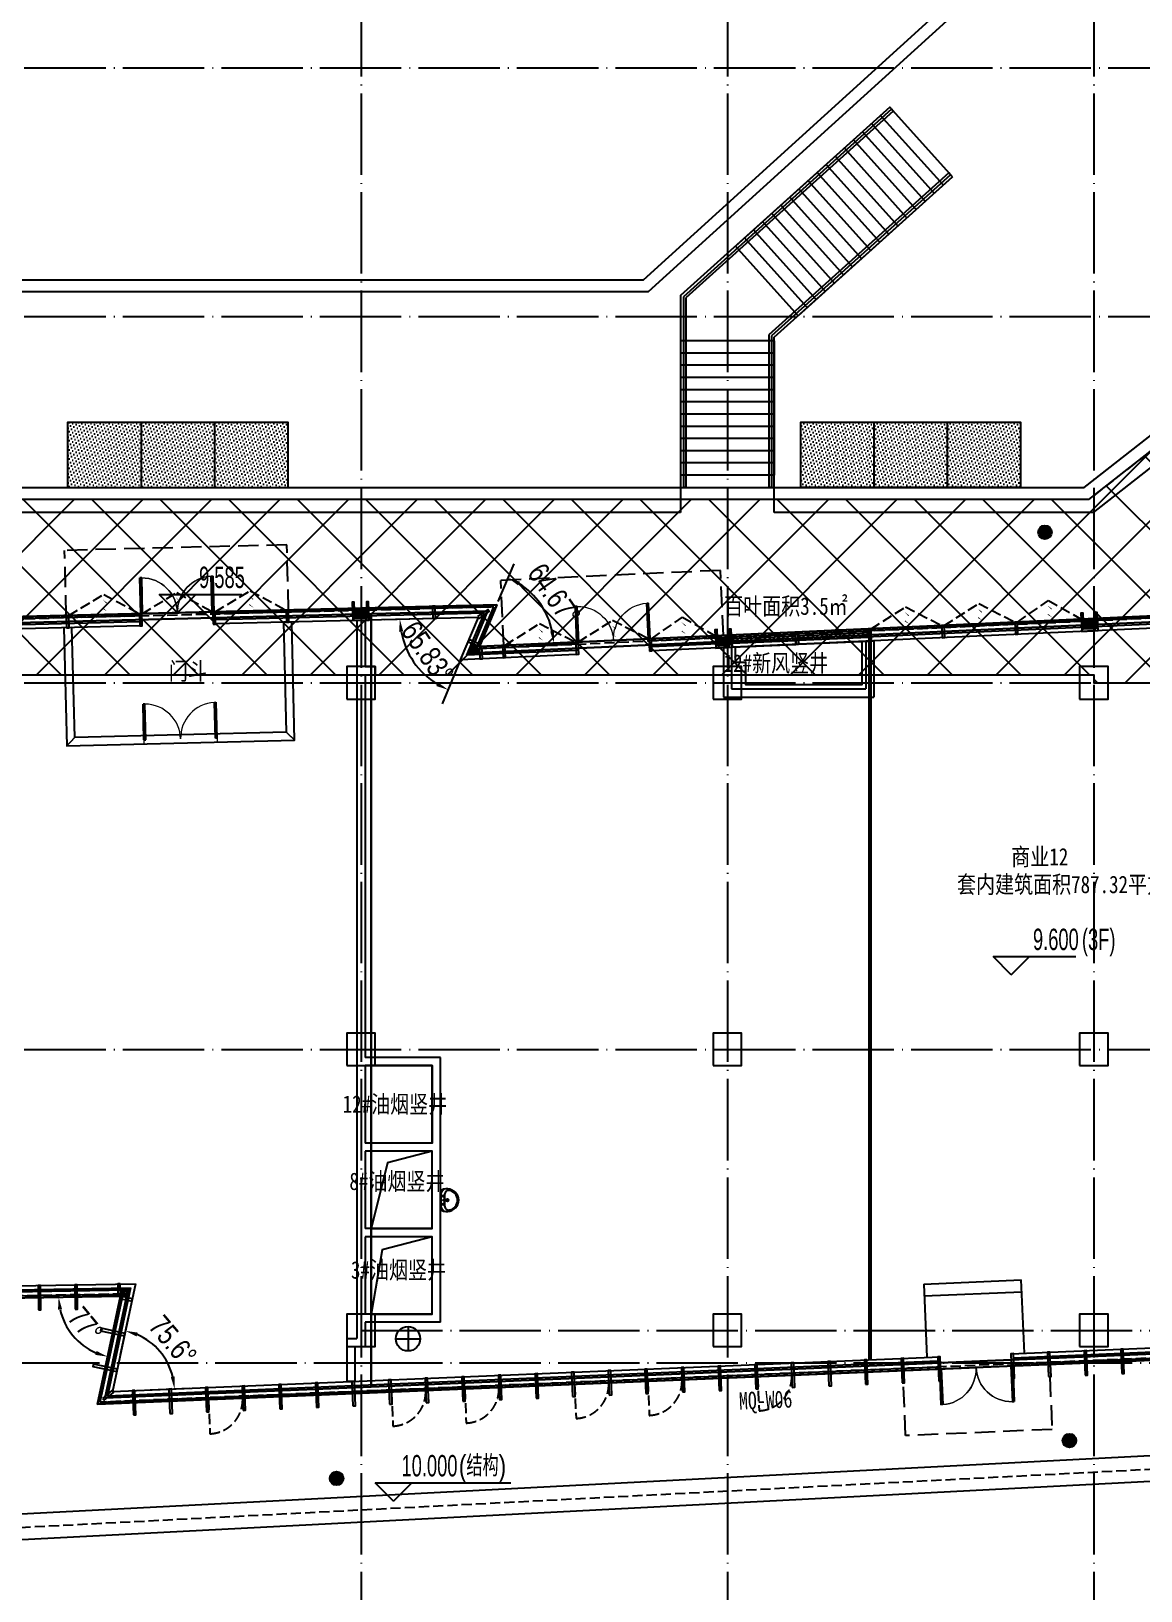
# Model space of a CAD drawing. Extents: x -233336 to 840473, y -28113 to 330904.
# Drawn here: x 741282 to 768538, y 169995 to 208295 of the extents above; entities that cross this region are included whole.
import ezdxf
from ezdxf.xclip import XClip

# ---------------------------------------------------------------- set-up
doc = ezdxf.new("R2010")
doc.units = 0
doc.header["$LTSCALE"] = 1000
doc.header["$XCLIPFRAME"] = 2
for name, pattern in [('104-14# 核心筒$0$DOTE', [2.42, 2, -0.2, 0.02, -0.2]), ('14#楼幕墙$0$DASH', [0.35, 0.25, -0.1]), ('X-104 14#平面$0$$0$DASH', [0.35, 0.25, -0.1]), ('X-104 14#平面$0$DASH', [0.35, 0.25, -0.1])]:
    doc.linetypes.add(name, pattern=pattern)
doc.layers.get('0').update_dxf_attribs({"linetype": 'CONTINUOUS'})
doc.layers.get('Defpoints').update_dxf_attribs({"linetype": 'CONTINUOUS'})
for name, color, linetype in [('104-14# 核心筒$0$A-C_玻璃幕墙', 8, 'CONTINUOUS'), ('104-14# 核心筒$0$A_AXIS-轴线', 8, '104-14# 核心筒$0$DOTE'), ('104-14# 核心筒$0$A_STR-砼柱', 8, 'CONTINUOUS'), ('14#楼幕墙$0$A-C_玻璃幕墙', 8, 'CONTINUOUS'), ('14#楼幕墙$0$A-C_窗', 8, 'CONTINUOUS'), ('14#楼幕墙$0$A-C_门', 8, 'CONTINUOUS'), ('X-104 14#平面$0$01-标注_尺寸', 8, 'CONTINUOUS'), ('X-104 14#平面$0$01-标注_标高', 8, 'CONTINUOUS'), ('X-104 14#平面$0$02-TEXT_房间', 9, 'CONTINUOUS'), ('X-104 14#平面$0$02-TEXT_标注', 9, 'CONTINUOUS'), ('X-104 14#平面$0$02-TEXT_门窗', 9, 'CONTINUOUS'), ('X-104 14#平面$0$A-C_玻璃幕墙', 8, 'CONTINUOUS'), ('X-104 14#平面$0$A-C_窗', 8, 'CONTINUOUS'), ('X-104 14#平面$0$A-C_门', 8, 'CONTINUOUS'), ('X-104 14#平面$0$A-E_栏杆', 8, 'CONTINUOUS'), ('X-104 14#平面$0$A-E_电梯', 8, 'CONTINUOUS'), ('X-104 14#平面$0$A-I_卫-洁具', 8, 'CONTINUOUS'), ('X-104 14#平面$0$A-O_分水线', 8, 'CONTINUOUS'), ('X-104 14#平面$0$A-O_屋面', 8, 'CONTINUOUS'), ('X-104 14#平面$0$A-SUR_保温', 8, 'CONTINUOUS'), ('X-104 14#平面$0$A-TECH_结构', 8, 'CONTINUOUS'), ('X-104 14#平面$0$A_STR-砌块墙', 7, 'CONTINUOUS'), ('X-104 14#平面$0$DUCT-新风管立管', 3, 'CONTINUOUS'), ('X-104 14#平面$0$EH_玻璃', 8, 'CONTINUOUS'), ('X-104 14#平面$0$挡烟垂壁', 5, 'CONTINUOUS')]:
    doc.layers.add(name, color=color, linetype=linetype)
for name, color, linetype, plot in [('14#楼幕墙$0$04-不打印_辅助线', 8, 'CONTINUOUS', False), ('X-104 14#平面$0$04-不打印_辅助线', 8, 'CONTINUOUS', False), ('X-104 14#平面$0$降板', 8, 'CONTINUOUS', False)]:
    doc.layers.add(name, color=color, linetype=linetype, plot=plot)
doc.layers.add('X-104 14#平面$0$000套内', color=8, linetype='CONTINUOUS', lineweight=30)
doc.styles.add('X-104 14#平面$0$_TCH_DIM', font='ros.shx', dxfattribs={"width": 0.8, "bigfont": 'jd.shx'})
doc.styles.add('X-104 14#平面$0$_TCH_DIM_T3', font='ros.shx', dxfattribs={"width": 0.8, "bigfont": 'jd.shx'})
doc.styles.add('X-104 14#平面$0$_TCH_SPACE', font='STXIHEI.TTF', dxfattribs={"width": 0.8, "height": 5})
doc.styles.add('X-104 14#平面$0$_TCH_WINDOW', font='STXIHEI.TTF', dxfattribs={"width": 0.75, "height": 3.5})
doc.styles.add('X-104 14#平面$0$Standard', font='STXIHEI.TTF', dxfattribs={"width": 0.8})
doc.dimstyles.new('X-104 14#平面$0$_TCH_ARROW&&150', dxfattribs={"dimtxt": 525, "dimasz": 300, "dimexe": 375, "dimexo": 450, "dimgap": 150, "dimtad": 1, "dimdec": 0, "dimzin": 0, "dimdsep": 46, "dimtxsty": 'X-104 14#平面$0$_TCH_DIM_T3', "dimcen": 0.09, "dimclrt": 7, "dimazin": 2, "dimtfac": 1, "dimtdec": 0, "dimtix": 1, "dimtmove": 2, "dimatfit": 3, "dimfxl": 0, "dimtolj": 1, "dimtzin": 0, "dimarcsym": 0})

# ---------------------------------------------------------------- blocks, each defined once
blk = doc.blocks.new('14#楼幕墙$0$A$C103B1A8E')
blk.add_lwpolyline([(0, 0), (60, 0), (60, 600), (0, 600)], close=True)
blk = doc.blocks.new('14#楼幕墙$0$A$C678332E3')
blk.add_lwpolyline([(0, 0), (60, 0), (60, 300), (0, 300)], close=True)
blk = doc.blocks.new('14#楼幕墙$0$$LinePat$岩棉板')
at = {"color": 0}
for p, q in [((0, -17), (12, -67)), ((12, -67), (24, -17))]:
    blk.add_line(p, q, dxfattribs=at)
for centre, start, end in [((12, -17), 0, 180), ((0, -67), 270, 0), ((24, -67), 180, 270)]:
    blk.add_arc(centre, 12, start, end, dxfattribs=at)
at = {"layer": 'Defpoints'}
blk.add_point((0, 0), dxfattribs=at)
at = {"layer": 'Defpoints', "color": 0}
blk.add_point((24, -84), dxfattribs=at)
blk = doc.blocks.new('*U155')
blk.add_lwpolyline([(300, 0), (0, 0), (0, 150), (300, 150)], close=True)
at = {"color": 8, "xscale": -1.785714284225998, "yscale": 1.782568518697715, "zscale": 1.782568518697715, "rotation": 180}
for p in [(0, 0), (43, 0), (86, 0), (129, 0), (171, 0), (214, 0), (257, 0)]:
    blk.add_blockref('14#楼幕墙$0$$LinePat$岩棉板', p, dxfattribs=at)
blk = doc.blocks.new('14#楼幕墙$0$A$C07E80D9E')
blk.add_lwpolyline([(-350, -50), (-50, -50), (-50, -450), (0, -450), (0, 0), (-400, 0), (-400, -450), (-350, -450)], close=True)
for points in [[(-50, -200), (-350, -200)], [(-50, -220), (-350, -220)]]:
    blk.add_lwpolyline(points)
at = {"layer": '14#楼幕墙$0$A-C_玻璃幕墙', "rotation": 180}
blk.add_blockref('*U155', (-50, -50), dxfattribs=at)
blk = doc.blocks.new('14#楼幕墙$0$A$C140B3602')
for name, p, rotation in [('14#楼幕墙$0$A$C07E80D9E', (42182, 16489), 180.4441616166542), ('14#楼幕墙$0$A$C678332E3', (35152, 16434), 0.4441616165203613), ('14#楼幕墙$0$A$C678332E3', (36952, 16448), 0.4441616165203613), ('14#楼幕墙$0$A$C678332E3', (38752, 16462), 0.4441616165203613), ('14#楼幕墙$0$A$C678332E3', (40552, 16476), 0.4441616165203613), ('14#楼幕墙$0$A$C678332E3', (44152, 16504), 0.4441616165203613), ('14#楼幕墙$0$A$C678332E3', (45252, 16538), 303.3612558640737), ('14#楼幕墙$0$A$C07E80D9E', (51087, 15658), 181.6065577298201), ('14#楼幕墙$0$A$C678332E3', (56654, 15814), 1.606557729673097), ('14#楼幕墙$0$A$C678332E3', (58454, 15865), 1.606557729673097), ('14#楼幕墙$0$A$C07E80D9E', (60083, 15910), 181.6065577298201), ('14#楼幕墙$0$A$C678332E3', (45030, 15971), 246.2783501113386), ('14#楼幕墙$0$A$C678332E3', (45289, 15495), 1.606557729673097), ('14#楼幕墙$0$A$C678332E3', (45859, 15511), 1.606557729673097), ('14#楼幕墙$0$A$C678332E3', (47658, 15562), 1.606557729673097), ('14#楼幕墙$0$A$C678332E3', (49457, 15612), 1.606557729673097), ('14#楼幕墙$0$A$C678332E3', (53056, 15713), 1.606557729673097), ('14#楼幕墙$0$A$C678332E3', (54855, 15764), 1.606557729673097), ('14#楼幕墙$0$A$C103B1A8E', (34170, -300), 359.9999999999836), ('14#楼幕墙$0$A$C103B1A8E', (35070, -300), 359.9999999999836), ('14#楼幕墙$0$A$C678332E3', (36187, 300), 179.9999999998551), ('14#楼幕墙$0$A$C678332E3', (36187, 0), 257.0000000000451), ('14#楼幕墙$0$A$C103B1A8E', (36270, -974), 76.99999999804531), ('14#楼幕墙$0$A$C103B1A8E', (36068, -1851), 76.99999999804531), ('14#楼幕墙$0$A$C103B1A8E', (53549, -2506), 1.399614201771549), ('14#楼幕墙$0$A$C103B1A8E', (54448, -2484), 1.399614201771549), ('14#楼幕墙$0$A$C103B1A8E', (55348, -2462), 1.399614201771549), ('14#楼幕墙$0$A$C103B1A8E', (56248, -2440), 1.399614201771549), ('14#楼幕墙$0$A$C103B1A8E', (58047, -2396), 1.399614201771548), ('14#楼幕墙$0$A$C103B1A8E', (58947, -2374), 1.399614201771549), ('14#楼幕墙$0$A$C103B1A8E', (59847, -2352), 1.399614201771549), ('14#楼幕墙$0$A$C103B1A8E', (60746, -2330), 1.399614201771549), ('14#楼幕墙$0$A$C103B1A8E', (38253, -2880), 1.399614201771549), ('14#楼幕墙$0$A$C103B1A8E', (39153, -2858), 1.399614201771549), ('14#楼幕墙$0$A$C103B1A8E', (40053, -2836), 1.399614201771549), ('14#楼幕墙$0$A$C103B1A8E', (40952, -2814), 1.399614201771549), ('14#楼幕墙$0$A$C103B1A8E', (41852, -2792), 1.399614201771549), ('14#楼幕墙$0$A$C103B1A8E', (42752, -2770), 1.399614201771549), ('14#楼幕墙$0$A$C103B1A8E', (43652, -2748), 1.399614201771549), ('14#楼幕墙$0$A$C103B1A8E', (44551, -2726), 1.399614201771549), ('14#楼幕墙$0$A$C103B1A8E', (45451, -2704), 1.399614201771549), ('14#楼幕墙$0$A$C103B1A8E', (46351, -2682), 1.399614201771549), ('14#楼幕墙$0$A$C103B1A8E', (47250, -2660), 1.399614201771549), ('14#楼幕墙$0$A$C103B1A8E', (48150, -2638), 1.399614201771549), ('14#楼幕墙$0$A$C103B1A8E', (49050, -2616), 1.399614201771549), ('14#楼幕墙$0$A$C103B1A8E', (49950, -2594), 1.399614201771549), ('14#楼幕墙$0$A$C103B1A8E', (50849, -2572), 1.399614201771549), ('14#楼幕墙$0$A$C103B1A8E', (51749, -2550), 1.399614201771549), ('14#楼幕墙$0$A$C103B1A8E', (52649, -2528), 1.399614201771549), ('14#楼幕墙$0$A$C678332E3', (35704, -2502), 309.1998071011113), ('14#楼幕墙$0$A$C103B1A8E', (36454, -2923), 1.399614201771549), ('14#楼幕墙$0$A$C103B1A8E', (37353, -2901), 1.399614201771549)]:
    blk.add_blockref(name, p, dxfattribs=dict(rotation=rotation))
blk = doc.blocks.new('14#楼幕墙$0$A$C22714246')
at = {"linetype": '14#楼幕墙$0$DASH'}
blk.add_lwpolyline([(1740, 497), (870, 0), (0, 497)], dxfattribs=at)
at = {"layer": '14#楼幕墙$0$A-C_玻璃幕墙', "color": 1}
blk.add_lwpolyline([(899, 122, 0, 25, 0), (802, 217, 0, 0, 0), (900, 340, 25, 0, 0), (796, 422, 0, 0, 0)], format="xyseb", dxfattribs=at)
blk = doc.blocks.new('14#楼幕墙$0$A$C2CD63A88')
at = {"linetype": '14#楼幕墙$0$DASH'}
blk.add_lwpolyline([(0, 670), (0, -170)], dxfattribs=at)
blk.add_arc((0, 670), 840, 270, 0, dxfattribs=at)
blk = doc.blocks.new('14#楼幕墙$0$ccc')
at = {"linetype": '14#楼幕墙$0$DASH'}
blk.add_lwpolyline([(1570, 497), (785, 0), (0, 497)], dxfattribs=at)
at = {"layer": '14#楼幕墙$0$A-C_玻璃幕墙', "color": 1}
blk.add_lwpolyline([(814, 122, 0, 25, 0), (717, 217, 0, 0, 0), (816, 340, 25, 0, 0), (711, 422, 0, 0, 0)], format="xyseb", dxfattribs=at)
blk = doc.blocks.new('14#楼幕墙$0$$DorLib2D$00000002')
for p, q in [((-0.5, 0), (-0.5, 0.4875)), ((-0.475, 0.4875), (-0.5, 0.4875)), ((-0.475, 0), (-0.475, 0.4875)), ((0.475, 0), (0.475, 0.4875)), ((0.475, 0.4875), (0.5, 0.4875)), ((0.5, 0), (0.5, 0.4875)), ((-0.5, 0), (-0.475, 0)), ((0.5, 0), (0.475, 0))]:
    blk.add_line(p, q)
at = {"lineweight": 13}
for centre, start, end in [((-0.4875, 0), 0, 88.53072), ((0.4875, 0), 91.46928, 180)]:
    blk.add_arc(centre, 0.4875, start, end, dxfattribs=at)
blk = doc.blocks.new('14#楼幕墙')
at = {"layer": '14#楼幕墙$0$A-C_玻璃幕墙'}
for p, q in [((92266, 197155), (62308, 195791)), ((62738, 196820), (22065, 195795)), ((53962, 196549), (36028, 196097)), ((62662, 196768), (55822, 196596)), ((62435, 196612), (55826, 196446)), ((62283, 196508), (55828, 196346)), ((61848, 195470), (62283, 196508)), ((62001, 195577), (62435, 196612)), ((62231, 195738), (62662, 196768)), ((62308, 195791), (62738, 196820)), ((80860, 196586), (66535, 195934)), ((53966, 196399), (36032, 195947)), ((53969, 196299), (36034, 195847)), ((80867, 196436), (66542, 195784)), ((80872, 196336), (66546, 195684)), ((64677, 195849), (62231, 195738)), ((64688, 195599), (61848, 195470)), ((64684, 195699), (62001, 195577)), ((46970, 180026), (53863, 180146)), ((46971, 179926), (53739, 180044)), ((53739, 180044), (53176, 177395)), ((53863, 180146), (53300, 177501)), ((46974, 179776), (53553, 179891)), ((46975, 179726), (53491, 179840)), ((53491, 179840), (52927, 177185)), ((53553, 179891), (52989, 177237)), ((75364, 178425), (83944, 178785)), ((75429, 178328), (83796, 178678)), ((75435, 178178), (83574, 178519)), ((52989, 177237), (73576, 178100)), ((53176, 177395), (73570, 178250)), ((53300, 177501), (73626, 178352)), ((76276, 178163), (83500, 178466)), ((52927, 177185), (74538, 178090))]:
    blk.add_line(p, q, dxfattribs=at)
blk.add_lwpolyline([(120742, 216995), (99427, 222925), (92266, 197155), (62308, 195791), (62738, 196820), (22065, 195795), (17309, 179208), (53491, 179840), (52927, 177185), (83500, 178466), (82418, 175654), (109062, 173768), (119297, 188914), (117563, 189300)], close=True, dxfattribs=at)
at = {"layer": '14#楼幕墙$0$A-C_玻璃幕墙', "linetype": '14#楼幕墙$0$DASH', "ltscale": 2}
for points in [[(57580, 198290), (52121, 198153)], [(52162, 196553), (52121, 198153)], [(57620, 196691), (57580, 198290)], [(68228, 197662), (62834, 197417)], [(68301, 196064), (68228, 197662)], [(62906, 195818), (62834, 197417)], [(76319, 177865), (76373, 176566), (72776, 176415), (72722, 177714)]]:
    blk.add_lwpolyline(points, dxfattribs=at)
at = {"color": 8, "yscale": 1.782568518697715, "zscale": 1.782568518697715}
for p, xscale, rotation in [((62051, 195695), 1.954467278111407, 67.27835011152187), ((62069, 195739), 1.954467278111407, 67.27835011152187), ((62082, 195581), -1.954467278111854, 182.6065577298109), ((62087, 195782), 1.954467278111407, 67.27835011152187), ((62105, 195825), 1.954467278111407, 67.27835011152187), ((62129, 195583), -1.954467278111854, 182.6065577298109), ((62176, 195585), -1.954467278111854, 182.6065577298109), ((62223, 195587), -1.954467278111854, 182.6065577298109), ((62270, 195589), -1.954467278111854, 182.6065577298109), ((62032, 195652), 1.954467278111407, 67.27835011152187), ((53494, 180033), 2.098245324658817, 2.48639727982393), ((53544, 180036), 2.098245324658817, 2.48639727982393), ((53725, 179960), -2.213396694600662, 260.9518973650772), ((53700, 179802), -2.213396694600662, 260.9518973650772), ((53709, 179855), -2.213396694600662, 260.9518973650772), ((53717, 179907), -2.213396694600662, 260.9518973650772)]:
    blk.add_blockref('14#楼幕墙$0$$LinePat$岩棉板', p, dxfattribs=dict(at, xscale=xscale, rotation=rotation))
at = {"layer": '14#楼幕墙$0$04-不打印_辅助线'}
for p, rotation in [((55748, 197140), 181.4441616166519), ((66450, 196477), 182.6065577298193)]:
    blk.add_blockref('14#楼幕墙$0$A$C22714246', p, dxfattribs=dict(at, rotation=rotation))
at = {"layer": '14#楼幕墙$0$A-C_玻璃幕墙', "rotation": 1.000000000000248}
blk.add_blockref('14#楼幕墙$0$A$C140B3602', (17309, 179208), dxfattribs=at)
at = {"layer": '14#楼幕墙$0$A-C_窗'}
for name, p, rotation in [('14#楼幕墙$0$A$C22714246', (53949, 197095), 181.4441616166522), ('14#楼幕墙$0$A$C22714246', (57547, 197186), 181.4441616166522), ('14#楼幕墙$0$A$C22714246', (75441, 196886), 182.6065577298175), ('14#楼幕墙$0$ccc', (77069, 196961), 182.6165560548744), ('14#楼幕墙$0$ccc', (68078, 196551), 182.6165561101716), ('14#楼幕墙$0$A$C22714246', (73643, 196804), 182.6065577298193), ('14#楼幕墙$0$A$C22714246', (64652, 196395), 182.6065577298175), ('14#楼幕墙$0$A$C2CD63A88', (64674, 177006), 2.399614202265723), ('14#楼幕墙$0$A$C2CD63A88', (66473, 177082), 2.399614202265723), ('14#楼幕墙$0$A$C2CD63A88', (69170, 177195), 2.399614202265723), ('14#楼幕墙$0$A$C2CD63A88', (55682, 176630), 2.399614202265723), ('14#楼幕墙$0$A$C2CD63A88', (60178, 176818), 2.399614202265723), ('14#楼幕墙$0$A$C2CD63A88', (61977, 176893), 2.399614202265723)]:
    blk.add_blockref(name, p, dxfattribs=dict(at, rotation=rotation))
at = {"layer": '14#楼幕墙$0$A-C_门', "xscale": -1800, "yscale": 1800, "zscale": 100}
for p, rotation in [((54891, 196622), 1.444161616647518), ((65604, 195941), 2.606557769728314), ((74508, 178089), 182.3996142017457)]:
    blk.add_blockref('14#楼幕墙$0$$DorLib2D$00000002', p, dxfattribs=dict(at, rotation=rotation))
blk = doc.blocks.new('_FZHK')
blk.add_lwpolyline([(-0.5, -0.5), (0.5, -0.5), (0.5, 0.5), (-0.5, 0.5)], close=True)
blk = doc.blocks.new('104-14# 核心筒')
at = {"layer": '104-14# 核心筒$0$A-C_玻璃幕墙'}
blk.add_lwpolyline([(82417.6, 175653.6), (83499.8, 178465.9), (52926.6, 177184.7), (53491, 179839.8), (17309.3, 179208.2), (22065.4, 195794.6), (62738.3, 196820), (62307.5, 195791.2), (92265.6, 197155.1), (99426.9, 222925), (120741.8, 216994.6), (117562.9, 189300.5), (119297.3, 188914.5), (109062.3, 173767.9), (82417.6, 175653.6)], dxfattribs=at)
at = {"layer": '104-14# 核心筒$0$A_AXIS-轴线'}
for p, q in [((59400, 228733.6), (59400, 169654.9)), ((68400, 228733.6), (68400, 169654.9)), ((77400, 228733.6), (77400, 169654.9)), ((-9370.1, 210000), (120259.9, 210000)), ((-9370.1, 203900), (120259.9, 203900)), ((-9370.1, 194900), (120259.9, 194900)), ((-9370.1, 185900), (120259.9, 185900)), ((59400, 179000), (120259.9, 179000)), ((-9520, 178200), (59400, 178200)), ((59400, 178200), (120259.9, 178200))]:
    blk.add_line(p, q, dxfattribs=at)
at = {"layer": '104-14# 核心筒$0$A_STR-砼柱', "xscale": 700, "yscale": 800, "zscale": 800}
for p in [(59400, 194900), (68400, 194900), (77400, 194900), (59400, 185900), (68400, 185900), (77400, 185900), (59400, 179000), (68400, 179000), (77400, 179000)]:
    blk.add_blockref('_FZHK', p, dxfattribs=at)
blk = doc.blocks.new('X-104 14#平面$0$rqg')
at = {"color": 3}
for p, q in [((-300, 0), (300, 0)), ((0, 300), (0, -300))]:
    blk.add_line(p, q, dxfattribs=at)
blk.add_circle((0, 0), 300, dxfattribs=at)
blk = doc.blocks.new('*U68')
h = blk.add_hatch()
h.set_pattern_fill('ANSI31', color=256, scale=50)
h.set_pattern_definition([(45, (-56212.376, 120006.8), (-56.1266, 56.1266), [])])
h.paths.add_polyline_path([(-1740, 100), (0, 100), (0, 200), (-1740, 200)])
for points in [[(-1740, 0), (0, 0), (0, 300), (-1740, 300)], [(-1740, 100), (0, 100), (0, 200), (-1740, 200)]]:
    blk.add_lwpolyline(points, close=True)
blk = doc.blocks.new('*U69')
h = blk.add_hatch()
h.set_pattern_fill('ANSI31', color=256, scale=50)
h.set_pattern_definition([(45, (-56042.34, 120006.8), (-56.1266, 56.1266), [])])
h.paths.add_polyline_path([(-1570, 100), (0, 100), (0, 200), (-1570, 200)])
for points in [[(-1570, 0), (0, 0), (0, 300), (-1570, 300)], [(-1570, 100), (0, 100), (0, 200), (-1570, 200)]]:
    blk.add_lwpolyline(points, close=True)
blk = doc.blocks.new('X-104 14#平面$0$ydl')
h = blk.add_hatch()
h.set_pattern_fill('ANSI31', color=8, scale=30, angle=45)
h.set_pattern_definition([(90, (0, 0), (-47.625, 1e-14), [])])
edge = h.paths.add_edge_path()
edge.add_arc((0, 0), 138, 0, 360)
for radius in [168, 138]:
    blk.add_circle((0, 0), radius)
at = {"layer": 'X-104 14#平面$0$04-不打印_辅助线'}
for p, q in [((-168, 0), (168, 0)), ((0, 168), (0, -168))]:
    blk.add_line(p, q, dxfattribs=at)
blk = doc.blocks.new('X-104 14#平面$0$ydlzh')
at = {"layer": 'X-104 14#平面$0$A-O_分水线'}
for p in [(-14670, -7179), (-14070, -29486), (-32070, -30415)]:
    blk.add_blockref('X-104 14#平面$0$ydl', p, dxfattribs=at)
blk = doc.blocks.new('X-104 14#平面$0$$DorLib2D$00000002')
for p, q in [((-0.5, 0), (-0.5, 0.4875)), ((-0.475, 0.4875), (-0.5, 0.4875)), ((-0.475, 0), (-0.475, 0.4875)), ((0.475, 0), (0.475, 0.4875)), ((0.475, 0.4875), (0.5, 0.4875)), ((0.5, 0), (0.5, 0.4875)), ((-0.5, 0), (-0.475, 0)), ((0.5, 0), (0.475, 0))]:
    blk.add_line(p, q)
at = {"lineweight": 13}
for centre, start, end in [((-0.4875, 0), 0, 88.53072), ((0.4875, 0), 91.46928, 180)]:
    blk.add_arc(centre, 0.4875, start, end, dxfattribs=at)
blk = doc.blocks.new('X-104 14#平面$0$$lvtry$00000178')
at = {"color": 0}
for p, q in [((-238, 0), (238, 0)), ((-214, -36), (-272, -91)), ((-180, -23), (180, -23)), ((-142, -105), (140, -105)), ((140, -105), (-142, -105)), ((216, -37), (268, -91))]:
    blk.add_line(p, q, dxfattribs=at)
blk.add_lwpolyline([(-104, -430, 0.224698), (110, -425, 0.348046), (269, -79), (239, 0), (-241, 0), (-271, -79, 0.356844)], format="xyb", close=True, dxfattribs=at)
for centre, radius in [((-100, -65), 16.3), ((1, -172), 31.6), ((100, -65), 16.3)]:
    blk.add_circle(centre, radius, dxfattribs=at)
at = {"color": 0, "lineweight": 13}
blk.add_circle((1, -172), 23, dxfattribs=at)
at = {"color": 0}
for centre, radius, start, end in [((-142, -205), 100, 90, 190.5602), ((-1, -179), 243, 190.5602, 349.4398), ((-180, -73), 50, 90, 133.181), ((140, -205), 100, 349.4398, 90), ((180, -73), 50, 44.5607, 90)]:
    blk.add_arc(centre, radius, start, end, dxfattribs=at)
for p in [(0, -65), (1, -172)]:
    blk.add_point(p, dxfattribs=at)
blk = doc.blocks.new('*D221')
at = {"layer": 'Defpoints', "color": 0}
for p in [(61671, 196493), (62283, 196508), (60513, 195743), (62046, 195944)]:
    blk.add_point(p, dxfattribs=at)
at = {"layer": 'X-104 14#平面$0$01-标注_尺寸', "color": 0, "lineweight": -2}
for p, q in [((61221, 196482), (59980, 196450)), ((61872, 195529), (61393, 194384))]:
    blk.add_line(p, q, dxfattribs=at)
blk.add_arc((62283, 196508), 1928, 190.3686, 238.3539, dxfattribs=at)
at = {"layer": 'X-104 14#平面$0$01-标注_尺寸', "color": 0}
for points in [[(60336, 196156), (60436, 196167), (60355, 196460)], [(61294, 194912), (61248, 194823), (61538, 194730)]]:
    blk.add_solid(points, dxfattribs=at)
at = {"layer": 'X-104 14#平面$0$01-标注_尺寸', "color": 7, "insert": (61032, 195653), "char_height": 525, "attachment_point": 5, "rotation": 304.3613, "style": 'X-104 14#平面$0$_TCH_DIM_T3'}
blk.add_mtext('\\A1;65.83%%d', dxfattribs=at)
blk = doc.blocks.new('*D222')
at = {"layer": 'Defpoints', "color": 0}
for p in [(62596, 196480), (63976, 196540), (62308, 195791), (63053, 195825)]:
    blk.add_point(p, dxfattribs=at)
at = {"layer": 'X-104 14#平面$0$01-标注_尺寸', "color": 0, "lineweight": -2}
for p, q in [((62770, 196895), (63159, 197824)), ((63503, 195846), (64509, 195891))]:
    blk.add_line(p, q, dxfattribs=at)
blk.add_arc((62308, 195791), 1828, 12.0177, 57.8672, dxfattribs=at)
at = {"layer": 'X-104 14#平面$0$01-标注_尺寸', "color": 0}
for points in [[(63257, 197295), (63303, 197384), (63014, 197478)], [(64146, 196178), (64046, 196166), (64134, 195874)]]:
    blk.add_solid(points, dxfattribs=at)
at = {"layer": 'X-104 14#平面$0$01-标注_尺寸', "color": 7, "insert": (64145, 197075), "char_height": 525, "attachment_point": 5, "rotation": 304.9425, "style": 'X-104 14#平面$0$_TCH_DIM_T3'}
blk.add_mtext('\\A1;64.67%%d', dxfattribs=at)
blk = doc.blocks.new('*D230')
at = {"layer": 'Defpoints', "color": 0}
for p in [(54648, 178205), (53399, 177965), (53300, 177501), (53775, 177521)]:
    blk.add_point(p, dxfattribs=at)
at = {"layer": 'X-104 14#平面$0$01-标注_尺寸', "color": 0, "lineweight": -2}
for p, q in [((53493, 178406), (53695, 179355)), ((54225, 177539), (55194, 177580))]:
    blk.add_line(p, q, dxfattribs=at)
blk.add_arc((53300, 177501), 1520, 13.7239, 66.6757, dxfattribs=at)
at = {"layer": 'X-104 14#平面$0$01-标注_尺寸', "color": 0}
for points in [[(53887, 178849), (53918, 178944), (53617, 178988)], [(54827, 177868), (54728, 177854), (54819, 177564)]]:
    blk.add_solid(points, dxfattribs=at)
at = {"layer": 'X-104 14#平面$0$01-标注_尺寸', "color": 7, "insert": (54777, 178748), "char_height": 525, "attachment_point": 5, "rotation": 310.1998, "style": 'X-104 14#平面$0$_TCH_DIM_T3'}
blk.add_mtext('\\A1;75.6%%d', dxfattribs=at)
blk = doc.blocks.new('*D231')
at = {"layer": 'Defpoints', "color": 0}
for p in [(53038, 179832), (53491, 179840), (53397, 179396), (52134, 179158)]:
    blk.add_point(p, dxfattribs=at)
at = {"layer": 'X-104 14#平面$0$01-标注_尺寸', "color": 0, "lineweight": -2}
for p, q in [((52588, 179824), (51598, 179807)), ((53303, 178956), (53097, 177988))]:
    blk.add_line(p, q, dxfattribs=at)
blk.add_arc((53491, 179840), 1518, 192.3383, 246.6617, dxfattribs=at)
at = {"layer": 'X-104 14#平面$0$01-标注_尺寸', "color": 0}
for points in [[(51958, 179509), (52057, 179521), (51973, 179813)], [(52905, 178493), (52874, 178398), (53175, 178354)]]:
    blk.add_solid(points, dxfattribs=at)
at = {"layer": 'X-104 14#平面$0$01-标注_尺寸', "color": 7, "insert": (52638, 179136), "char_height": 525, "attachment_point": 5, "rotation": 309.5, "style": 'X-104 14#平面$0$_TCH_DIM_T3'}
blk.add_mtext('\\A1;77%%d', dxfattribs=at)
blk = doc.blocks.new('X-104 14#平面')
at = {"layer": 'X-104 14#平面$0$EH_玻璃'}
h = blk.add_hatch(dxfattribs=at)
h.set_pattern_fill('DOTS', color=256, scale=50, angle=45)
h.paths.add_polyline_path([(57602, 201300), (52200, 201300), (52200, 199700), (57602, 199700)])
h = blk.add_hatch(dxfattribs=at)
h.set_pattern_fill('DOTS', color=256, scale=50, angle=45)
h.paths.add_polyline_path([(75600, 201300), (70200, 201300), (70200, 199700), (75600, 199700)])
at = {"layer": 'X-104 14#平面$0$降板'}
h = blk.add_hatch(dxfattribs=at)
h.set_pattern_fill('ANSI37', color=256, scale=750)
h.set_pattern_definition([(45, (0, 0), (-841.899, 841.899), []), (135, (0, 0), (-841.899, -841.899), [])])
h.paths.add_polyline_path([(89162.1, 208711.5), (77269.5, 199400), (23400, 199400), (23400, 195100), (77400, 195100), (77400, 194900), (95400, 194900), (95400, 203900.1), (95192.4, 203900), (96001.6, 206808.6)])
blk.add_lwpolyline([(59650, 185500), (61150, 185500), (61150, 183600), (59650, 183600)], close=True)
for centre in [(76200, 198600), (76800, 176292.5), (58800, 175363.4)]:
    blk.add_circle(centre, 50)
at = {"layer": 'X-104 14#平面$0$000套内'}
for points in [[(59650, 177616.6), (53113.6, 177342.7), (53676.9, 179993), (17509.3, 179361.7), (21061.6, 191750), (22050, 191750), (22050, 186000), (23450, 186000), (23450, 184600), (29250, 184600), (29250, 186000), (33800, 186000), (33800, 192000), (41300, 192000), (41300, 196129.5), (59650, 196592.1)], [(84300, 196642.3), (84300, 186000), (92650, 186000), (92650, 186150), (114074.1, 186150), (115950, 188926.2), (115950, 189200), (117249.4, 189200), (117398.5, 189183.4), (119049.6, 188815.9), (108986.5, 173923.7), (82630.4, 175788.9), (83721.9, 178625.3), (59650, 177616.6), (59650, 196592.1), (62510.5, 196664.2), (62077.6, 195630.6)]]:
    blk.add_lwpolyline(points, close=True, dxfattribs=at)
at = {"layer": 'X-104 14#平面$0$01-标注_标高'}
for p, q in [((54890.8, 196622.2), (54440.8, 197072.2)), ((54440.8, 197072.2), (56475.7, 197072.2)), ((54890.8, 196622.2), (55340.8, 197072.2)), ((75373.5, 187731.3), (74923.5, 188181.3)), ((74923.5, 188181.3), (76958.3, 188181.3)), ((75373.5, 187731.3), (75823.5, 188181.3)), ((60198.3, 174806), (59748.3, 175256)), ((59748.3, 175256), (63083, 175256)), ((60198.3, 174806), (60648.3, 175256))]:
    blk.add_line(p, q, dxfattribs=at)
at = {"layer": 'X-104 14#平面$0$04-不打印_辅助线'}
blk.add_lwpolyline([(89162.1, 208711.5), (77269.5, 199400), (23400, 199400), (23400, 195100), (77400, 195100), (77400, 194900), (95400, 194900), (95400, 203900.1), (95192.4, 203900), (96001.6, 206808.6)], close=True, dxfattribs=at)
at = {"layer": 'X-104 14#平面$0$A-C_玻璃幕墙'}
for p, q in [((54000, 201300), (54000, 199700)), ((55800, 201300), (55800, 199700)), ((72000, 201300), (72000, 199700)), ((73800, 201300), (73800, 199700)), ((52200, 199700), (57600, 199700))]:
    blk.add_line(p, q, dxfattribs=at)
for points in [[(82417.6, 175653.6), (83499.8, 178465.9), (52926.6, 177184.7), (53491, 179839.8), (17309.3, 179208.2), (22065.4, 195794.6), (62738.3, 196820), (62307.5, 195791.2), (92265.6, 197155.1), (99426.9, 222925), (120741.8, 216994.6), (117562.9, 189300.5), (119297.3, 188914.5), (109062.3, 173767.9), (82417.6, 175653.6)], [(52200, 199700), (52200, 201300), (57600, 201300), (57600, 199700)], [(53991.1, 196599.5), (53998.7, 196299.6)], [(55790.5, 196644.9), (55798.1, 196344.9)]]:
    blk.add_lwpolyline(points, dxfattribs=at)
for points in [[(75600, 199700), (70200, 199700), (70200, 201300), (75600, 201300)], [(52099.3, 196251.7), (52172.4, 193352.6), (57770.6, 193493.8), (57697.5, 196392.8), (57497.5, 196387.8), (57565.6, 193688.6), (52367.2, 193557.6), (52299.2, 196256.7)]]:
    blk.add_lwpolyline(points, close=True, dxfattribs=at)
at = {"layer": 'X-104 14#平面$0$A-C_玻璃幕墙', "const_width": 35}
for points in [[(52367.2, 193557.6), (52172.4, 193352.6)], [(54066.7, 193600.4), (54071.7, 193400.5)], [(55866.1, 193645.8), (55871.2, 193445.9)], [(57565.6, 193688.6), (57770.6, 193493.8)]]:
    blk.add_lwpolyline(points, dxfattribs=at)
at = {"layer": 'X-104 14#平面$0$A-E_栏杆'}
for p, q in [((72433.5, 208985), (67320, 204380.8)), ((72473.6, 208940.4), (67380, 204354.1)), ((72473.6, 208940.4), (72433.5, 208985)), ((73838.6, 207424.4), (69420, 203445.9)), ((73878.8, 207379.8), (69480, 203419.2)), ((73878.8, 207379.8), (73838.6, 207424.4)), ((67320, 204380.8), (67320, 199700)), ((67380, 204354.1), (67380, 199700)), ((69420, 203445.9), (69420, 199700)), ((69480, 203419.2), (69480, 199700)), ((67380, 199700), (67320, 199700)), ((69480, 199700), (69420, 199700))]:
    blk.add_line(p, q, dxfattribs=at)
at = {"layer": 'X-104 14#平面$0$A-E_电梯'}
for p, q in [((72386.6, 209037.1), (68596.6, 205624.5)), ((73702.7, 207127.1), (72163.7, 208836.3)), ((73925.6, 207327.8), (72386.6, 209037.1)), ((73256.8, 206725.6), (71717.8, 208434.8)), ((73479.7, 206926.3), (71940.7, 208635.6)), ((72810.9, 206324.1), (71271.9, 208033.4)), ((73033.9, 206524.9), (71494.9, 208234.1)), ((72365, 205922.6), (70826, 207631.9)), ((72588, 206123.4), (71049, 207832.6)), ((73925.6, 207327.8), (70135.6, 203915.3)), ((71919.1, 205521.2), (70380.1, 207230.4)), ((72142.1, 205721.9), (70603.1, 207431.1)), ((71473.2, 205119.7), (69934.2, 206828.9)), ((71696.2, 205320.4), (70157.2, 207029.7)), ((71250.3, 204918.9), (69711.3, 206628.2)), ((70804.4, 204517.5), (69265.4, 206226.7)), ((71027.4, 204718.2), (69488.4, 206427.4)), ((70358.5, 204116), (68819.5, 205825.2)), ((70581.5, 204316.7), (69042.5, 206026)), ((70135.6, 203915.3), (68596.6, 205624.5)), ((67250, 203300), (67250, 200000)), ((69550, 203300), (67250, 203300)), ((69550, 203000), (67250, 203000)), ((69550, 203300), (69550, 200000)), ((69550, 202700), (67250, 202700)), ((69550, 202400), (67250, 202400)), ((69550, 202100), (67250, 202100)), ((69550, 201800), (67250, 201800)), ((69550, 201500), (67250, 201500)), ((69550, 201200), (67250, 201200)), ((69550, 200900), (67250, 200900)), ((69550, 200600), (67250, 200600)), ((69550, 200300), (67250, 200300)), ((69550, 200000), (67250, 200000))]:
    blk.add_line(p, q, dxfattribs=at)
blk.add_lwpolyline([(73925.6, 207327.8), (72386.6, 209037.1), (67250, 204412), (67250, 199700), (69550, 199700), (69550, 203388)], close=True, dxfattribs=at)
at = {"layer": 'X-104 14#平面$0$A-O_屋面', "ltscale": 5}
for p, q in [((8392.2, 199700), (67250, 199700)), ((67250, 199700), (67250, 199080)), ((39845.1, 173283.6), (83828.3, 175553.8))]:
    blk.add_line(p, q, dxfattribs=at)
blk.add_lwpolyline([(733.1, 201211.6), (-347.3, 201441.2), (366.7, 204800), (66340.6, 204800), (83503.2, 220379.7), (87317.1, 219318.6), (85626.8, 213243.3), (85337.7, 213323.7), (86947.6, 219110), (83582.3, 220046.3), (66456.4, 204500), (609.6, 204500), (8.5, 201672.3), (795.4, 201505)], close=True, dxfattribs=at)
for points in [[(69550, 199080), (69550, 199700), (77166, 199700), (89096.5, 209041.2), (95104.2, 207369.7), (95023.8, 207080.6)], [(94938.1, 206772.3), (89232.1, 208359.9), (77379.9, 199080), (69550, 199080)], [(67250, 199080), (23400, 199080)], [(82593.5, 176110.9), (40577.8, 173942.2), (40909.8, 176027.4), (-5236.8, 174012.6), (-2256.1, 188036.1)]]:
    blk.add_lwpolyline(points, dxfattribs=at)
at = {"layer": 'X-104 14#平面$0$A-SUR_保温'}
blk.add_lwpolyline([(71700, 195918.5), (71700, 194850), (68850, 194850), (68850, 195400), (68600, 195400), (68600, 195777.1)], dxfattribs=at)
at = {"layer": 'X-104 14#平面$0$A-TECH_结构'}
for p, q in [((73220.8, 180137), (75618.7, 180237.5)), ((73220.8, 180137), (73296.2, 178338.6)), ((75694.1, 178439), (75618.7, 180237.5)), ((75631.3, 179937.7), (73233.4, 179837.2)), ((75631.3, 179937.7), (73233.4, 179837.2))]:
    blk.add_line(p, q, dxfattribs=at)
at = {"layer": 'X-104 14#平面$0$A-TECH_结构', "linetype": 'X-104 14#平面$0$$0$DASH'}
blk.add_lwpolyline([(108910.7, 174079.4), (118802, 188717.3), (117234.1, 189066.3), (120414.6, 216774.3), (99635.6, 222555.6), (95312.9, 207000.2), (89162.1, 208711.5), (77269.5, 199400), (8635.1, 199400), (5919.8, 186625.4), (-2502.5, 188415.7), (-5635.8, 173674.9), (40532.1, 175690.6), (40199.6, 173602.3), (83848.5, 175853.1)], close=True, dxfattribs=at)
blk.add_lwpolyline([(82521.6, 175784.7), (83573.8, 178519), (52988.9, 177237.3), (53553, 179890.9), (17376, 179259.4), (22103.3, 195745.6), (62662.4, 196768.1), (62230.9, 195737.7), (92304.1, 197106.8), (95072, 207067.2)], dxfattribs=at)
at = {"layer": 'X-104 14#平面$0$A_STR-砌块墙'}
for p, q in [((59300, 196435.8), (59300, 195200)), ((59500, 196435.8), (59300, 196435.8)), ((59500, 196435.8), (59500, 195300)), ((68300, 195768.3), (68300, 194550)), ((68500, 195768.3), (68300, 195768.3)), ((68500, 195768.3), (68500, 194750)), ((71800, 195927.6), (71800, 194750)), ((72000, 195927.6), (71800, 195927.6)), ((72000, 195927.6), (72000, 194550)), ((59300, 195200), (59300, 185600)), ((59500, 195300), (59750, 195300)), ((59500, 195100), (59500, 185700)), ((59500, 195100), (59750, 195100)), ((59750, 195300), (59750, 195100)), ((68500, 194750), (71800, 194750)), ((68300, 194550), (72000, 194550)), ((59300, 185600), (59300, 183500)), ((61350, 185700), (59500, 185700)), ((61150, 185500), (59500, 185500)), ((59500, 185500), (59500, 183600)), ((61150, 183600), (61150, 185500)), ((61350, 183500), (61350, 185700)), ((59300, 183500), (59300, 181400)), ((61150, 183600), (59500, 183600)), ((61350, 181400), (61350, 183500)), ((61150, 183400), (59500, 183400)), ((59500, 183400), (59500, 181500)), ((61150, 181500), (61150, 183400)), ((59300, 181400), (59300, 179300)), ((61150, 181500), (59500, 181500)), ((61150, 181300), (59500, 181300)), ((59500, 181300), (59500, 179400)), ((61150, 179400), (61150, 181300)), ((61350, 179200), (61350, 181400)), ((59300, 179300), (59300, 178800)), ((61150, 179400), (59500, 179400)), ((59500, 179200), (59500, 178600)), ((61350, 179200), (59500, 179200)), ((59050, 178800), (59300, 178800)), ((59050, 178800), (59050, 177745.7)), ((59250, 178600), (59500, 178600)), ((59250, 178600), (59250, 177745.7)), ((59250, 177745.7), (59050, 177745.7))]:
    blk.add_line(p, q, dxfattribs=at)
at = {"layer": 'X-104 14#平面$0$DUCT-新风管立管'}
for points in [[(61150, 183400), (59650, 183400), (59650, 181500), (61150, 181500), (61150, 183400), (60049.4, 183110.1), (59650, 181500)], [(61150, 181300), (59650, 181300), (59650, 179400), (61150, 179400), (61150, 181300), (59921.7, 180978), (59650, 179400)]]:
    blk.add_lwpolyline(points, dxfattribs=at)
at = {"layer": 'X-104 14#平面$0$挡烟垂壁', "linetype": 'X-104 14#平面$0$DASH', "ltscale": 2, "const_width": 100}
blk.add_lwpolyline([(71900, 178280), (71900, 196227.9)], dxfattribs=at)
ref = blk.add_blockref('104-14# 核心筒', (0, 0))
XClip(ref).set_block_clipping_path([(-38664.3623821461, -25500), (139216.5485069363, 330900)])
for name, p in [('14#楼幕墙', (0, 0)), ('X-104 14#平面$0$ydlzh', (90870.4, 205778.6))]:
    blk.add_blockref(name, p)
at = {"layer": 'Defpoints'}
blk.add_blockref('X-104 14#平面$0$rqg', (60554.9, 178793.4), dxfattribs=at)
at = {"layer": 'X-104 14#平面$0$A-C_窗', "rotation": 2.616556001988863}
for name, p in [('*U69', (70082.7, 195844.9)), ('*U68', (71880.8, 195926.7))]:
    blk.add_blockref(name, p, dxfattribs=at)
at = {"layer": 'X-104 14#平面$0$A-C_门', "zscale": 100}
for p, xscale, yscale, rotation in [((54890.8, 196622.2), 1800, 1800, 1.444161616647469), ((54968.9, 193523.2), -1800, -1800, 181.4441616165322), ((74507.7, 178089.1), 1800, 1800, 182.3996142027)]:
    blk.add_blockref('X-104 14#平面$0$$DorLib2D$00000002', p, dxfattribs=dict(at, xscale=xscale, yscale=yscale, rotation=rotation))
at = {"layer": 'X-104 14#平面$0$A-I_卫-洁具', "rotation": 89.99999999999928}
blk.add_blockref('X-104 14#平面$0$$lvtry$00000178', (61350, 182196.6), dxfattribs=at)
at = {"layer": 'X-104 14#平面$0$01-标注_标高', "color": 7, "style": 'X-104 14#平面$0$_TCH_DIM'}
for s, height, width, p in [('9.585', 525, 0.64, (55422.7, 197229.7)), ('9.600', 525, 0.64, (75905.3, 188338.8)), ('(3F)', 525, 0.64, (77108.3, 188338.8)), ('10.000', 525, 0.64, (60395.5, 175413.5)), ('(结构)', 520.93, 0.8, (61802.5, 175413.5))]:
    blk.add_text(s, height=height, dxfattribs=dict(at, width=width)).set_placement(p)
at = {"layer": 'X-104 14#平面$0$02-TEXT_房间', "style": 'X-104 14#平面$0$_TCH_SPACE', "width": 0.8}
blk.add_text('商业12', height=428.14, dxfattribs=at).set_placement((75371.6, 190416))
at = {"layer": 'X-104 14#平面$0$02-TEXT_标注', "style": 'X-104 14#平面$0$Standard', "width": 0.8}
for s, height, p in [('门斗', 428.14, (54681, 194974.1)), ('12#新风竖井', 428.14, (68307.6, 195170.6)), ('套内建筑面积787.32平方米', 428.139, (74039.1, 189736.6)), ('12#油烟竖井', 428.14, (58948.9, 184342.7)), ('8#油烟竖井', 428.14, (59114.9, 182446.4)), ('3#油烟竖井', 428.14, (59153.7, 180268.9))]:
    blk.add_text(s, height=height, dxfattribs=at).set_placement(p)
at = {"layer": 'X-104 14#平面$0$02-TEXT_门窗', "style": 'X-104 14#平面$0$_TCH_WINDOW', "width": 0.75}
blk.add_text('MQ-W06', height=428.14, rotation=2.39961, dxfattribs=at).set_placement((68693.3, 177051.1))
at = {"layer": 'X-104 14#平面$0$04-不打印_辅助线', "style": 'X-104 14#平面$0$Standard', "width": 0.8}
blk.add_text('百叶面积3.5㎡', height=428.14, dxfattribs=at).set_placement((68319.7, 196570.4))
at = {"layer": 'X-104 14#平面$0$01-标注_尺寸'}
for base, center, p1, p2, text, picture, middle, turn in [((63975.8, 196539.7), (62307.5, 195791.2), (63053, 195825.2), (62595.8, 196479.6), '64.67%%d', '*D222', (64144.5, 197074.8), 304.94245), ((54647.8, 178205), (53300.5, 177500.6), (53775.2, 177520.5), (53399.3, 177965.4), '75.6%%d', '*D230', (54776.8, 178748.2), 310.19981)]:
    dim = blk.add_angular_dim_3p(base=base, center=center, p1=p1, p2=p2, text=text, dimstyle='X-104 14#平面$0$_TCH_ARROW&&150', override={"dimgap": 0}, dxfattribs=at)
    dim.commit()
    dim.dimension.update_dxf_attribs({"geometry": picture, "text_midpoint": middle, "dimtype": 165, "text_rotation": turn})
for base, center, p1, p2, text, picture, middle in [((60513, 195743.1), (62282.6, 196508.4), (61670.7, 196493), (62046.2, 195943.8), '65.83%%d', '*D221', (61031.6, 195653.1)), ((52134, 179158.3), (53491, 179839.8), (53037.5, 179831.8), (53396.7, 179396.1), '77%%d', '*D231', (52637.6, 179136.3))]:
    dim = blk.add_angular_dim_3p(base=base, center=center, p1=p1, p2=p2, text=text, dimstyle='X-104 14#平面$0$_TCH_ARROW&&150', dxfattribs=at)
    dim.commit()
    dim.dimension.update_dxf_attribs({"geometry": picture, "text_midpoint": middle})

msp = doc.modelspace()

# ---------------------------------------------------------------- block references
msp.add_blockref('X-104 14#平面', (689983.4, -2608.9))

doc.saveas('drawing.dxf')
